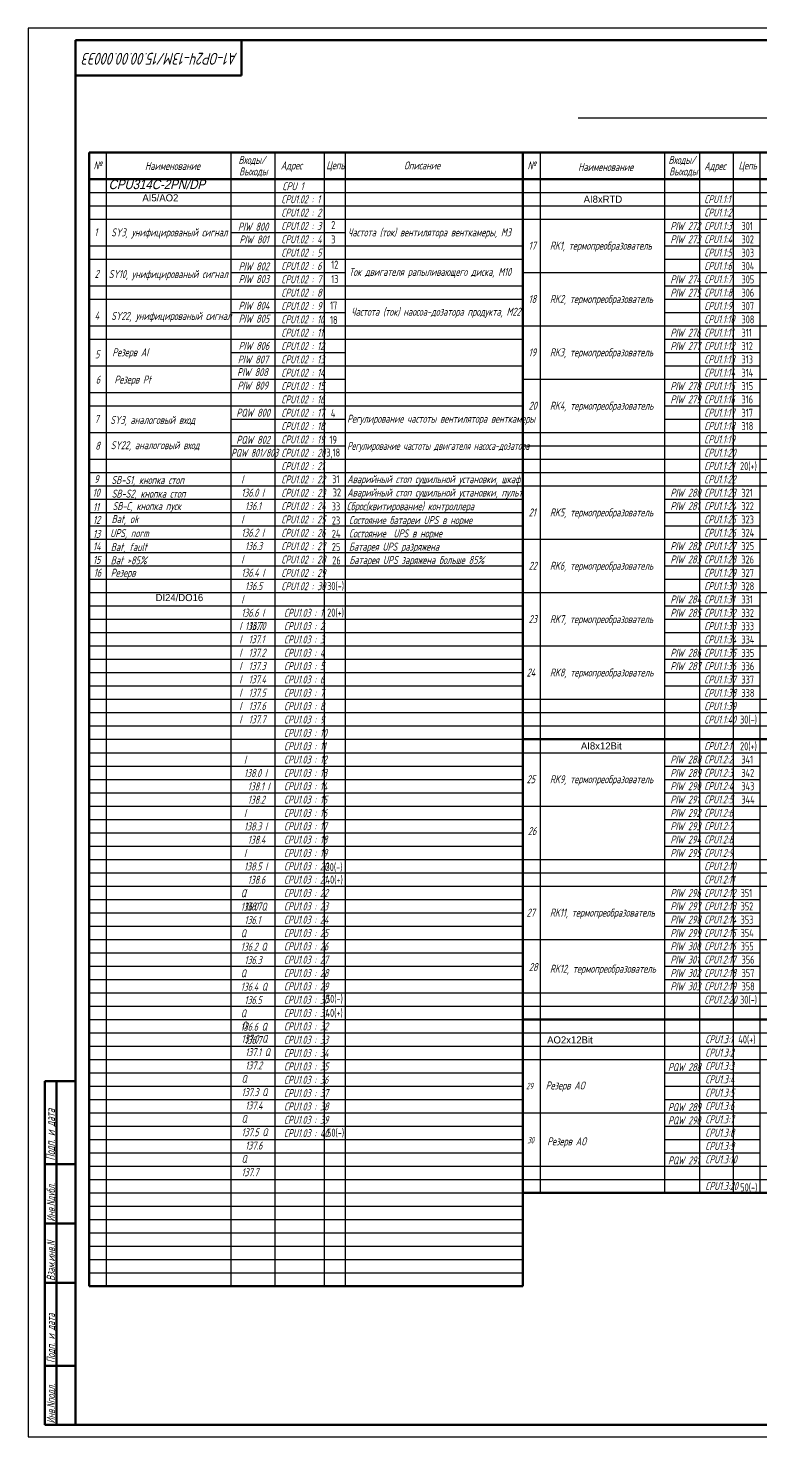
# Model space of a CAD drawing. Header units: millimetres. Extents: x 294 to 6216, y -3442 to 2720.
# Drawn here: x 2748 to 3057, y 215 to 809 of the extents above; entities that cross this region are included whole.
import ezdxf
from ezdxf.enums import TextEntityAlignment as Align

# ---------------------------------------------------------------- set-up
doc = ezdxf.new("R2010")
doc.units = ezdxf.units.MM
doc.header["$LTSCALE"] = 15
doc.linetypes.add('DOT', pattern=[0.25, 0, -0.25])
for name, color, linetype, lineweight in [('0.35 TEXT', 7, 'Continuous', 35), ('LWT 0.5', 7, 'Continuous', 50), ('LWT 0.6', 7, 'Continuous', 50)]:
    doc.layers.add(name, color=color, linetype=linetype, lineweight=lineweight)
doc.styles.add('33', font='gost.shx', dxfattribs={"width": 0.75, "oblique": 15, "height": 2.5})
doc.styles.add('34', font='gost.shx', dxfattribs={"width": 0.75, "oblique": 15, "height": 3.5})
doc.styles.add('35', font='gost.shx', dxfattribs={"width": 0.75, "oblique": 15, "height": 5})
doc.styles.add('OPSI', font='ISI-ROMANS_PL.SHX', dxfattribs={"height": 1.5})

msp = doc.modelspace()

# ---------------------------------------------------------------- linework, layer by layer
for p, q in [((3588.824, 809.294, -0.02), (2747.824, 809.294, -0.02)), ((2747.824, 809.294, -0.02), (2747.824, 215.294, -0.02)), ((2979.817, 771.487, -0.02), (3413.407, 771.487, -0.02)), ((2780.742, 756.914, -0.02), (2780.742, 278.789, -0.02)), ((2833.326, 756.914, -0.02), (2833.326, 278.789, -0.02)), ((2851.872, 756.914, -0.02), (2851.872, 278.789, -0.02)), ((2872.695, 756.914, -0.02), (2872.695, 278.789, -0.02)), ((2881.556, 756.914, -0.02), (2881.556, 278.789, -0.02)), ((2963.757, 756.914, -0.02), (2963.757, 318.164, -0.02)), ((3016.243, 756.914, -0.02), (3016.243, 318.164, -0.02)), ((3030.929, 756.914, -0.02), (3030.929, 318.164, -0.02)), ((3045.092, 756.914, -0.02), (3045.092, 318.164, -0.02)), ((3056.382, 756.914, -0.02), (3056.382, 318.164, -0.02)), ((2773.484, 740.039, -0.02), (2956.498, 740.039, -0.02)), ((2956.498, 740.039, -0.02), (3016.243, 740.039, -0.02)), ((3016.243, 740.039, -0.02), (3143.512, 740.039, -0.02)), ((2773.484, 734.414, -0.02), (2956.498, 734.414, -0.02)), ((2956.498, 734.414, -0.02), (3016.243, 734.414, -0.02)), ((3016.243, 734.414, -0.02), (3143.512, 734.414, -0.02)), ((2773.484, 728.789, -0.02), (2956.498, 728.789, -0.02)), ((2956.498, 728.789, -0.02), (3016.243, 728.789, -0.02)), ((3016.243, 728.789, -0.02), (3143.512, 728.789, -0.02)), ((2833.326, 723.164, -0.02), (2881.556, 723.164, -0.02)), ((3016.243, 723.164, -0.02), (3056.382, 723.164, -0.02)), ((2773.484, 717.539, -0.02), (2956.498, 717.539, -0.02)), ((3016.243, 717.539, -0.02), (3056.382, 717.539, -0.02)), ((2773.484, 711.914, -0.02), (2956.498, 711.914, -0.02)), ((3016.243, 711.914, -0.02), (3056.382, 711.914, -0.02)), ((2833.326, 706.289, -0.02), (2881.556, 706.289, -0.02)), ((2956.498, 706.289, -0.02), (3016.243, 706.289, -0.02)), ((3016.243, 706.289, -0.02), (3143.512, 706.289, -0.02)), ((2773.484, 700.664, -0.02), (2956.498, 700.664, -0.02)), ((2773.484, 695.039, -0.02), (2956.498, 695.039, -0.02)), ((3016.243, 700.664, -0.02), (3056.382, 700.664, -0.02)), ((3016.243, 695.039, -0.02), (3056.382, 695.039, -0.02)), ((2833.326, 689.414, -0.02), (2881.556, 689.414, -0.02)), ((3016.243, 689.414, -0.02), (3056.382, 689.414, -0.02)), ((2773.484, 683.789, -0.02), (2956.498, 683.789, -0.02)), ((2956.498, 683.789, -0.02), (3016.243, 683.789, -0.02)), ((3016.243, 683.789, -0.02), (3143.512, 683.789, -0.02)), ((2773.484, 678.164, -0.02), (2956.498, 678.164, -0.02)), ((3016.243, 678.164, -0.02), (3056.382, 678.164, -0.02)), ((2833.326, 672.539, -0.02), (2881.556, 672.539, -0.02)), ((3016.243, 672.539, -0.02), (3056.382, 672.539, -0.02)), ((2773.484, 666.914, -0.02), (2956.498, 666.914, -0.02)), ((3016.243, 666.914, -0.02), (3056.382, 666.914, -0.02)), ((2833.326, 661.289, -0.02), (2881.556, 661.289, -0.02)), ((2956.498, 661.289, -0.02), (3016.243, 661.289, -0.02)), ((3016.243, 661.289, -0.02), (3143.512, 661.289, -0.02)), ((2773.484, 655.664, -0.02), (2956.498, 655.664, -0.02)), ((3016.243, 655.664, -0.02), (3056.382, 655.664, -0.02)), ((2773.484, 650.039, -0.02), (2956.498, 650.039, -0.02)), ((3016.243, 650.039, -0.02), (3056.382, 650.039, -0.02)), ((2833.326, 644.414, -0.02), (2881.556, 644.414, -0.02)), ((3016.243, 644.414, -0.02), (3056.382, 644.414, -0.02)), ((2773.484, 638.789, -0.02), (2956.498, 638.789, -0.02)), ((2956.498, 638.789, -0.02), (3016.243, 638.789, -0.02)), ((3016.243, 638.789, -0.02), (3143.512, 638.789, -0.02)), ((2833.326, 633.164, -0.02), (2881.556, 633.164, -0.02)), ((2956.498, 633.164, -0.02), (3016.243, 633.164, -0.02)), ((3016.243, 633.164, -0.02), (3143.512, 633.164, -0.02)), ((2773.484, 627.539, -0.02), (2956.498, 627.539, -0.02)), ((2956.498, 627.539, -0.02), (3016.243, 627.539, -0.02)), ((3016.243, 627.539, -0.02), (3143.512, 627.539, -0.02)), ((2773.484, 621.914, -0.02), (2956.498, 621.914, -0.02)), ((2956.498, 621.914, -0.02), (3016.243, 621.914, -0.02)), ((3016.243, 621.914, -0.02), (3143.512, 621.914, -0.02)), ((2773.484, 616.289, -0.02), (2956.498, 616.289, -0.02)), ((2956.498, 616.289, -0.02), (3016.243, 616.289, -0.02)), ((3016.243, 616.289, -0.02), (3143.512, 616.289, -0.02)), ((2773.484, 610.664, -0.02), (2956.498, 610.664, -0.02)), ((3016.243, 610.664, -0.02), (3056.382, 610.664, -0.02)), ((2773.484, 605.039, -0.02), (2956.498, 605.039, -0.02)), ((3016.243, 605.039, -0.02), (3056.382, 605.039, -0.02)), ((2773.484, 599.414, -0.02), (2956.498, 599.414, -0.02)), ((3016.243, 599.414, -0.02), (3056.382, 599.414, -0.02)), ((2773.484, 593.789, -0.02), (2956.498, 593.789, -0.02)), ((2773.484, 588.164, -0.02), (2956.498, 588.164, -0.02)), ((2956.498, 593.789, -0.02), (3016.243, 593.789, -0.02)), ((3016.243, 593.789, -0.02), (3143.512, 593.789, -0.02)), ((3016.243, 588.164, -0.02), (3056.382, 588.164, -0.02)), ((2773.484, 582.539, -0.02), (2956.498, 582.539, -0.02)), ((3016.243, 582.539, -0.02), (3056.382, 582.539, -0.02)), ((2773.484, 576.914, -0.02), (2956.498, 576.914, -0.02)), ((3016.243, 576.914, -0.02), (3056.382, 576.914, -0.02)), ((3016.243, 576.914, -0.02), (3056.382, 576.914, -0.02)), ((2773.484, 571.289, -0.02), (2956.498, 571.289, -0.02)), ((2956.498, 571.289, -0.02), (3016.243, 571.289, -0.02)), ((3016.243, 571.289, -0.02), (3143.512, 571.289, -0.02)), ((2773.484, 565.664, -0.02), (2956.498, 565.664, -0.02)), ((3016.243, 565.664, -0.02), (3056.382, 565.664, -0.02)), ((2773.484, 560.039, -0.02), (2956.498, 560.039, -0.02)), ((3016.243, 560.039, -0.02), (3056.382, 560.039, -0.02)), ((2773.484, 554.414, -0.02), (2956.498, 554.414, -0.02)), ((3016.243, 554.414, -0.02), (3056.382, 554.414, -0.02)), ((2773.484, 548.789, -0.02), (2956.498, 548.789, -0.02)), ((2956.498, 548.789, -0.02), (3016.243, 548.789, -0.02)), ((3016.243, 548.789, -0.02), (3143.512, 548.789, -0.02)), ((2773.484, 543.164, -0.02), (2956.498, 543.164, -0.02)), ((3016.243, 543.164, -0.02), (3056.382, 543.164, -0.02)), ((2773.484, 537.539, -0.02), (2956.498, 537.539, -0.02)), ((3016.243, 537.539, -0.02), (3056.382, 537.539, -0.02)), ((2773.484, 531.914, -0.02), (2956.498, 531.914, -0.02)), ((3016.243, 531.914, -0.02), (3056.382, 531.914, -0.02)), ((2773.484, 526.289, -0.02), (2956.498, 526.289, -0.02)), ((2956.498, 526.289, -0.02), (3016.243, 526.289, -0.02)), ((3016.243, 526.289, -0.02), (3143.512, 526.289, -0.02)), ((2773.484, 520.664, -0.02), (2956.498, 520.664, -0.02)), ((2956.498, 520.664, -0.02), (3016.243, 520.664, -0.02)), ((3016.243, 520.664, -0.02), (3143.512, 520.664, -0.02)), ((2773.484, 515.039, -0.02), (2956.498, 515.039, -0.02)), ((2956.498, 515.039, -0.02), (3016.243, 515.039, -0.02)), ((2956.498, 515.039, -0.02), (3016.243, 515.039, -0.02)), ((3016.243, 515.039, -0.02), (3143.512, 515.039, -0.02)), ((3016.243, 515.039, -0.02), (3143.512, 515.039, -0.02)), ((2773.484, 509.414, -0.02), (2956.498, 509.414, -0.02)), ((2773.484, 503.789, -0.02), (2956.498, 503.789, -0.02)), ((2956.498, 503.789, -0.02), (3016.243, 503.789, -0.02)), ((2956.498, 503.789, -0.02), (3016.243, 503.789, -0.02)), ((3016.243, 503.789, -0.02), (3143.512, 503.789, -0.02)), ((3016.243, 503.789, -0.02), (3143.512, 503.789, -0.02)), ((2773.484, 498.164, -0.02), (2956.498, 498.164, -0.02)), ((3016.243, 498.164, -0.02), (3056.382, 498.164, -0.02)), ((3016.243, 498.164, -0.02), (3056.382, 498.164, -0.02)), ((2773.484, 492.539, -0.02), (2956.498, 492.539, -0.02)), ((3016.243, 492.539, -0.02), (3056.382, 492.539, -0.02)), ((2773.484, 486.914, -0.02), (2956.498, 486.914, -0.02)), ((2773.484, 481.289, -0.02), (2956.498, 481.289, -0.02)), ((2956.498, 481.289, -0.02), (3016.243, 481.289, -0.02)), ((2956.498, 481.289, -0.02), (3016.243, 481.289, -0.02)), ((3016.243, 486.914, -0.02), (3056.382, 486.914, -0.02)), ((3016.243, 481.289, -0.02), (3143.512, 481.289, -0.02)), ((3016.243, 481.289, -0.02), (3143.512, 481.289, -0.02)), ((2773.484, 475.664, -0.02), (2956.498, 475.664, -0.02)), ((3016.243, 475.664, -0.02), (3056.382, 475.664, -0.02)), ((2773.484, 470.039, -0.02), (2956.498, 470.039, -0.02)), ((3016.243, 470.039, -0.02), (3056.382, 470.039, -0.02)), ((2773.484, 464.414, -0.02), (2956.498, 464.414, -0.02)), ((3016.243, 464.414, -0.02), (3056.382, 464.414, -0.02)), ((2773.484, 458.789, -0.02), (2956.498, 458.789, -0.02)), ((2956.498, 458.789, -0.02), (3016.243, 458.789, -0.02)), ((3016.243, 458.789, -0.02), (3143.512, 458.789, -0.02)), ((2773.484, 453.164, -0.02), (2956.498, 453.164, -0.02)), ((2956.498, 453.164, -0.02), (3016.243, 453.164, -0.02)), ((3016.243, 453.164, -0.02), (3143.512, 453.164, -0.02)), ((2773.484, 447.539, -0.02), (2956.498, 447.539, -0.02)), ((2956.498, 447.539, -0.02), (3016.243, 447.539, -0.02)), ((3016.243, 447.539, -0.02), (3143.512, 447.539, -0.02)), ((2773.484, 441.914, -0.02), (2956.498, 441.914, -0.02)), ((3016.243, 441.914, -0.02), (3056.382, 441.914, -0.02)), ((2773.484, 436.289, -0.02), (2956.498, 436.289, -0.02)), ((3016.243, 436.289, -0.02), (3056.382, 436.289, -0.02)), ((2773.484, 430.664, -0.02), (2956.498, 430.664, -0.02)), ((3016.243, 430.664, -0.02), (3056.382, 430.664, -0.02)), ((2773.484, 425.039, -0.02), (2956.498, 425.039, -0.02)), ((2956.498, 425.039, -0.02), (3016.243, 425.039, -0.02)), ((3016.243, 425.039, -0.02), (3143.512, 425.039, -0.02)), ((2773.484, 419.414, -0.02), (2956.498, 419.414, -0.02)), ((3016.243, 419.414, -0.02), (3056.382, 419.414, -0.02)), ((2773.484, 413.789, -0.02), (2956.498, 413.789, -0.02)), ((3016.243, 413.789, -0.02), (3056.382, 413.789, -0.02)), ((2773.484, 408.164, -0.02), (2956.498, 408.164, -0.02)), ((3016.243, 408.164, -0.02), (3056.382, 408.164, -0.02)), ((2773.484, 402.539, -0.02), (2956.498, 402.539, -0.02)), ((2956.498, 402.539, -0.02), (3016.243, 402.539, -0.02)), ((3016.243, 402.539, -0.02), (3143.512, 402.539, -0.02)), ((2773.484, 396.914, -0.02), (2956.498, 396.914, -0.02)), ((2956.498, 396.914, -0.02), (3016.243, 396.914, -0.02)), ((3016.243, 396.914, -0.02), (3143.512, 396.914, -0.02)), ((2773.484, 391.289, -0.02), (2956.498, 391.289, -0.02)), ((2773.484, 385.664, -0.02), (2956.498, 385.664, -0.02)), ((2956.498, 385.664, -0.02), (3016.243, 385.664, -0.02)), ((3016.243, 385.664, -0.02), (3143.512, 385.664, -0.02)), ((2773.484, 380.039, -0.02), (2956.498, 380.039, -0.02)), ((2773.484, 374.414, -0.02), (2956.498, 374.414, -0.02)), ((2956.498, 380.039, -0.02), (3016.243, 380.039, -0.02)), ((2956.498, 374.414, -0.02), (3143.512, 374.414, -0.02)), ((3016.243, 380.039, -0.02), (3143.512, 380.039, -0.02)), ((2773.484, 368.789, -0.02), (2956.498, 368.789, -0.02)), ((3016.243, 368.789, -0.02), (3056.382, 368.789, -0.02)), ((2773.484, 363.164, -0.02), (2956.498, 363.164, -0.02)), ((3016.243, 363.164, -0.02), (3056.382, 363.164, -0.02)), ((2773.484, 357.539, -0.02), (2956.498, 357.539, -0.02)), ((3016.243, 357.539, -0.02), (3056.382, 357.539, -0.02)), ((2773.484, 351.914, -0.02), (2956.498, 351.914, -0.02)), ((2956.498, 351.914, -0.02), (3016.243, 351.914, -0.02)), ((3016.243, 351.914, -0.02), (3143.512, 351.914, -0.02)), ((2773.484, 346.289, -0.02), (2956.498, 346.289, -0.02)), ((3016.243, 346.289, -0.02), (3056.382, 346.289, -0.02)), ((2773.484, 340.664, -0.02), (2956.498, 340.664, -0.02)), ((3016.243, 340.664, -0.02), (3056.382, 340.664, -0.02)), ((2773.484, 335.039, -0.02), (2956.498, 335.039, -0.02)), ((3016.243, 335.039, -0.02), (3056.382, 335.039, -0.02)), ((2773.484, 329.414, -0.02), (2956.498, 329.414, -0.02)), ((2956.498, 329.414, -0.02), (3016.243, 329.414, -0.02)), ((3016.243, 329.414, -0.02), (3143.512, 329.414, -0.02)), ((2773.484, 323.789, -0.02), (2956.498, 323.789, -0.02)), ((2956.498, 323.789, -0.02), (3016.243, 323.789, -0.02)), ((3016.243, 323.789, -0.02), (3143.512, 323.789, -0.02)), ((2773.484, 318.164, -0.02), (2956.498, 318.164, -0.02)), ((2773.484, 312.539, -0.02), (2956.498, 312.539, -0.02)), ((2773.484, 306.914, -0.02), (2956.498, 306.914, -0.02)), ((2773.484, 301.289, -0.02), (2956.498, 301.289, -0.02)), ((2773.484, 295.664, -0.02), (2956.498, 295.664, -0.02)), ((2773.484, 290.039, -0.02), (2956.498, 290.039, -0.02)), ((2773.484, 284.414, -0.02), (2956.498, 284.414, -0.02)), ((2747.824, 215.294, -0.02), (3588.824, 215.294, -0.02))]:
    msp.add_line(p, q)
at = {"layer": '0.35 TEXT'}
for p, q in [((2773.484, 756.914, -0.02), (2773.484, 387.914, -0.02)), ((2956.498, 756.914, -0.02), (2956.498, 387.914, -0.02))]:
    msp.add_line(p, q, dxfattribs=at)
at = {"layer": 'LWT 0.5'}
for p, q in [((2773.484, 756.914, -0.02), (2773.484, 278.789, -0.02)), ((2773.484, 756.914, -0.02), (2833.326, 756.914, -0.02)), ((2833.326, 756.914, -0.02), (2956.498, 756.914, -0.02)), ((2956.498, 756.914, -0.02), (2956.498, 278.789, -0.02)), ((2956.498, 756.914, -0.02), (3016.243, 756.914, -0.02)), ((2956.498, 756.914, -0.02), (2956.498, 278.789, -0.02)), ((2956.498, 756.914, -0.02), (2956.498, 278.789, -0.02)), ((2956.498, 756.914, -0.02), (2956.498, 278.789, -0.02)), ((3016.243, 756.914, -0.02), (3143.512, 756.914, -0.02)), ((2773.484, 745.664, -0.02), (2956.498, 745.664, -0.02)), ((2956.498, 745.664, -0.02), (3143.512, 745.664, -0.02)), ((2956.498, 509.414, -0.02), (3016.243, 509.414, -0.02)), ((3016.243, 509.414, -0.02), (3143.512, 509.414, -0.02)), ((2956.498, 391.289, -0.02), (3016.243, 391.289, -0.02)), ((3016.243, 391.289, -0.02), (3143.512, 391.289, -0.02)), ((2956.498, 318.164, -0.02), (3016.243, 318.164, -0.02)), ((3016.243, 318.164, -0.02), (3143.512, 318.164, -0.02)), ((2773.484, 278.789, -0.02), (2956.498, 278.789, -0.02))]:
    msp.add_line(p, q, dxfattribs=at)
at = {"layer": 'LWT 0.6'}
for p, q in [((2767.824, 220.294, -0.02), (2767.824, 804.294, -0.02)), ((2767.824, 804.294, -0.02), (3583.824, 804.294, -0.02)), ((2837.824, 789.294, -0.02), (2837.824, 804.294, -0.02)), ((2767.824, 789.294, -0.02), (2837.824, 789.294, -0.02)), ((2754.824, 220.294, -0.02), (2754.824, 365.294, -0.02)), ((2754.824, 365.294, -0.02), (2767.824, 365.294, -0.02)), ((2759.824, 220.294, -0.02), (2759.824, 365.294, -0.02)), ((2754.824, 330.294, -0.02), (2767.824, 330.294, -0.02)), ((2754.824, 305.294, -0.02), (2767.824, 305.294, -0.02)), ((2754.824, 280.294, -0.02), (2767.824, 280.294, -0.02)), ((2754.824, 245.294, -0.02), (2767.824, 245.294, -0.02)), ((2767.824, 220.294, -0.02), (2754.824, 220.294, -0.02)), ((3583.824, 220.294, -0.02), (2767.824, 220.294, -0.02))]:
    msp.add_line(p, q, dxfattribs=at)

# ---------------------------------------------------------------- texts
at = {"style": '33', "width": 0.774574}
for s, p in [('31', (2876.038, 617.403, -0.02)), ('32', (2876.243, 611.829, -0.02)), ('33', (2875.841, 605.953, -0.02)), ('23', (2875.881, 599.999, -0.02)), ('24', (2875.881, 594.407, -0.02)), ('25', (2875.881, 588.799, -0.02)), ('26', (2876.051, 583.172, -0.02))]:
    msp.add_text(s, height=3.375, dxfattribs=at).set_placement(p)
at = {"linetype": 'DOT', "width": 43.93467, "attachment_point": 1, "style": 'OPSI'}
for s, insert, char_height in [('{\\Q15;\\W0.9;CPU314C-2PN/DP}', (2781.72, 745.424, -0.02), 4), ('AI5/AO2', (2795.992, 739.257, -0.02), 3), ('AI8xRTD', (2982.079, 738.665, -0.02), 3), ('DI24/DO16', (2801.563, 570.699, -0.02), 3), ('AI8x12Bit', (2980.926, 508.138, -0.02), 3), ('AO2x12Bit', (2966.704, 384.165, -0.02), 3)]:
    msp.add_mtext(s, dxfattribs=dict(at, insert=insert, char_height=char_height))
at = {"layer": '0.35 TEXT', "style": '35', "oblique": 15, "width": 0.885568}
msp.add_text('A1-ОР2Ч-13М/15.00.00.000Э3', height=5, rotation=180, dxfattribs=at).set_placement((2836.14, 798.904, -0.02), (2771.14, 798.904, -0.02), align=Align.FIT)
at = {"layer": '0.35 TEXT', "style": '33', "oblique": 15}
for s, height, width, p in [('Входы/', 3.375, 0.9, (2836.483, 752.048, -0.02)), ('Входы/', 3.375, 0.9, (3017.832, 752.048, -0.02)), ('№', 3.375, 0.9, (2775.379, 749.717, -0.02)), ('Наименование', 3.375, 0.9, (2797.084, 749.514, -0.02)), ('Выходы', 3.375, 0.9, (2836.801, 747.214, -0.02)), ('Адрес', 3.375, 0.9, (2854.346, 749.717, -0.02)), ('Цепь', 3.375, 0.9, (2873.55, 749.797, -0.02)), ('Описание', 3.375, 0.9, (2906.382, 749.717, -0.02)), ('№', 3.375, 0.9, (2958.394, 749.717, -0.02)), ('Наименование', 3.375, 0.9, (2979.744, 749.063, -0.02)), ('Выходы', 3.375, 0.9, (3018.15, 747.214, -0.02)), ('Адрес', 3.375, 0.9, (3032.971, 749.476, -0.02)), ('Цепь', 3.375, 0.9, (3047.384, 749.717, -0.02)), ('CPU 1', 3.375, 0.774574, (2854.96, 740.964, -0.02)), ('1', 3.375, 0.774574, (2775.707, 721.594, -0.02)), ('SY3, унифицированый сигнал', 3.375, 0.9, (2782.836, 721.5, -0.02)), ('PIW 800', 3.375, 0.774574, (2836.31, 723.911, 0.02)), ('Частота (ток) вентилятора венткамеры, М3', 3.375, 0.766897, (2882.68, 721.514, -0.02)), ('PIW 272', 3.375, 0.774574, (3018.652, 724.216, -0.02)), ('PIW 801', 3.375, 0.774574, (2836.923, 718.502, 0.02)), ('17', 3.375, 0.774574, (2958.864, 715.902, -0.02)), ('RK1, термопреобразователь', 3.375, 0.9, (2967.854, 715.902, -0.02)), ('PIW 273', 3.375, 0.774574, (3018.652, 718.591, -0.02)), ('2', 3.375, 0.774574, (2775.85, 704.002, -0.02)), ('SY10, унифицированый сигнал', 3.375, 0.9, (2781.778, 703.908, -0.02)), ('PIW 802', 3.375, 0.774574, (2836.604, 707.162, 0.02)), ('Ток двигателя рапыливающего диска, М10', 3.375, 0.766897, (2883.125, 704.834, -0.02)), ('PIW 803', 3.375, 0.774574, (2836.592, 701.794, 0.02)), ('PIW 274', 3.375, 0.774574, (3018.652, 701.716, -0.02)), ('18', 3.375, 0.774574, (2958.864, 693.402, -0.02)), ('RK2, термопреобразователь', 3.375, 0.9, (2967.854, 693.402, -0.02)), ('PIW 275', 3.375, 0.774574, (3018.652, 696.091, -0.02)), ('4', 3.375, 0.774574, (2775.85, 686.409, -0.02)), ('SY22, унифицированый сигнал', 3.375, 0.9, (2782.834, 686.262, -0.02)), ('PIW 804', 3.375, 0.774574, (2836.559, 690.544, 0.02)), ('Частота (ток) наосоа-дозатора продукта, M22', 3.375, 0.766897, (2884.076, 688.026, -0.02)), ('PIW 805', 3.375, 0.774574, (2836.586, 685.092, 0.02)), ('PIW 276', 3.375, 0.774574, (3018.652, 679.216, -0.02)), ('5', 3.375, 0.774574, (2776.011, 670.077, -0.02)), ('Резерв AI', 3.375, 0.9, (2783.285, 670.934, -0.02)), ('PIW 807', 3.375, 0.774574, (2836.214, 667.89, 0.02)), ('PIW 806', 3.375, 0.774574, (2836.594, 673.633, 0.02)), ('19', 3.375, 0.774574, (2958.864, 670.902, -0.02)), ('RK3, термопреобразователь', 3.375, 0.9, (2967.854, 670.902, -0.02)), ('PIW 277', 3.375, 0.774574, (3018.652, 673.591, -0.02)), ('PIW 808', 3.375, 0.774574, (2835.941, 662.572, 0.02)), ('6', 3.375, 0.774574, (2776.335, 659.404, -0.02)), ('Резерв Pt', 3.375, 0.9, (2784.188, 659.437, -0.02)), ('PIW 809', 3.375, 0.774574, (2836.055, 656.888, 0.02)), ('PIW 278', 3.375, 0.774574, (3018.652, 656.716, -0.02)), ('PIW 279', 3.375, 0.774574, (3018.652, 651.091, -0.02)), ('PQW 800', 3.375, 0.774574, (2835.592, 645.452, 0.02)), ('20', 3.375, 0.774574, (2958.864, 648.402, -0.02)), ('RK4, термопреобразователь', 3.375, 0.9, (2967.854, 648.402, -0.02)), ('7', 3.375, 0.774574, (2775.817, 642.845, -0.02)), ('SY3, аналоговый вход', 3.375, 0.9, (2782.451, 642.392, -0.02)), ('Регулирование частоты вентилятора венткамеры', 3.375, 0.766897, (2882.326, 642.912, -0.02)), ('PQW 802', 3.375, 0.774574, (2835.599, 634.028, 0.02)), ('8', 3.375, 0.774574, (2776.141, 631.504, -0.02)), ('SY22, аналоговый вход', 3.375, 0.9, (2782.614, 631.752, -0.02)), ('PQW 801/803', 3.375, 0.73219, (2833.406, 628.541, 0.02)), ('Регулирование частоты двигателя насоса-дозатора', 3.375, 0.715361, (2882.326, 631.462, -0.02)), ('9', 3.375, 0.774574, (2775.65, 617.434, -0.02)), ('SB-S1, кнопка стоп', 3.375, 0.9, (2782.916, 617.069, -0.02)), ('Аварийный стоп сушильной установки, шкаф ', 3.375, 0.9, (2882.38, 617.431, -0.02)), ('10', 3.375, 0.774574, (2774.995, 611.709, -0.02)), ('SB-S2, кнопка стоп', 3.375, 0.9, (2783.053, 611.319, -0.02)), ('Аварийный стоп сушильной установки, пульт ', 3.375, 0.9, (2882.38, 611.796, -0.02)), ('PIW 280', 3.375, 0.774574, (3018.652, 611.716, -0.02)), ('11', 3.375, 0.774574, (2775.159, 605.656, -0.02)), ('SB-С, кнопка пуск', 3.375, 0.9, (2783.404, 606.083, -0.02)), ('Сброс(квитирование) контроллера', 3.375, 0.9, (2882.149, 606.017, -0.02)), ('21', 3.375, 0.774574, (2958.864, 603.402, -0.02)), ('RK5, термопреобразователь', 3.375, 0.9, (2967.854, 603.402, -0.02)), ('PIW 281', 3.375, 0.774574, (3018.652, 606.091, -0.02)), ('12', 3.375, 0.774574, (2775.159, 600.257, -0.02)), ('Bat, ok', 3.375, 0.9, (2782.994, 600.605, -0.02)), ('Состояние батареи UPS в норме', 3.375, 0.9, (2883.11, 600.172, -0.02)), ('13', 3.375, 0.774574, (2775.159, 594.368, -0.02)), ('UPS, norm', 3.375, 0.9, (2782.399, 594.667, -0.02)), ('Состояние  UPS в норме', 3.375, 0.9, (2883.11, 594.58, -0.02)), ('14', 3.375, 0.774574, (2775.159, 589.133, -0.02)), ('Bat, fault', 3.375, 0.9, (2782.693, 588.819, -0.02)), ('Батарея UPS разряжена', 3.375, 0.9, (2883.11, 588.972, -0.02)), ('PIW 282', 3.375, 0.774574, (3018.652, 589.216, -0.02)), ('15', 3.375, 0.774574, (2775.159, 583.407, -0.02)), ('Bat >85%%%', 3.375, 0.9, (2782.625, 583.216, -0.02)), ('Батарея UPS заряжена больше 85%%%', 3.375, 0.9, (2883.281, 583.345, -0.02)), ('22', 3.375, 0.774574, (2958.864, 580.902, -0.02)), ('RK6, термопреобразователь', 3.375, 0.9, (2967.854, 580.902, -0.02)), ('PIW 283', 3.375, 0.774574, (3018.652, 583.591, -0.02)), ('16', 3.375, 0.774574, (2775.486, 578.009, -0.02)), ('Резерв', 3.375, 0.9, (2782.645, 577.966, -0.02)), ('PIW 284', 3.375, 0.774574, (3018.652, 566.716, -0.02)), ('PIW 285', 3.375, 0.774574, (3018.652, 561.091, -0.02)), ('23', 3.375, 0.774574, (2958.864, 558.402, -0.02)), ('RK7, термопреобразователь', 3.375, 0.9, (2967.854, 558.402, -0.02)), ('PIW 286', 3.375, 0.774574, (3018.652, 544.216, -0.02)), ('PIW 287', 3.375, 0.774574, (3018.652, 538.591, -0.02)), ('24', 3.375, 0.774574, (2958.007, 535.902, -0.02)), ('RK8, термопреобразователь', 3.375, 0.9, (2967.854, 535.902, -0.02)), ('PIW 288', 3.375, 0.774574, (3018.652, 499.216, -0.02)), ('25', 3.375, 0.774574, (2958.007, 490.902, -0.02)), ('RK9, термопреобразователь', 3.375, 0.9, (2967.854, 490.902, -0.02)), ('PIW 289', 3.375, 0.774574, (3018.652, 493.591, -0.02)), ('PIW 290', 3.375, 0.774574, (3018.652, 487.966, -0.02)), ('PIW 291', 3.375, 0.774574, (3018.652, 482.341, -0.02)), ('PIW 292', 3.375, 0.774574, (3018.652, 476.716, -0.02)), ('26', 3.375, 0.774574, (2958.546, 469.041, -0.02)), ('PIW 293', 3.375, 0.774574, (3018.652, 471.091, -0.02)), ('PIW 294', 3.375, 0.774574, (3018.652, 465.466, -0.02)), ('PIW 295', 3.375, 0.774574, (3018.652, 459.841, -0.02)), ('PIW 296', 3.375, 0.774574, (3018.652, 442.966, -0.02)), ('PIW 297', 3.375, 0.774574, (3018.652, 437.341, -0.02)), ('27', 3.375, 0.774574, (2958.007, 434.652, -0.02)), ('RK11, термопреобразователь', 3.375, 0.9, (2967.854, 434.652, -0.02)), ('PIW 298', 3.375, 0.774574, (3018.652, 431.716, -0.02)), ('PIW 299', 3.375, 0.774574, (3018.652, 426.091, -0.02)), ('PIW 300', 3.375, 0.774574, (3018.652, 420.466, -0.02)), ('PIW 301', 3.375, 0.774574, (3018.652, 414.841, -0.02)), ('28', 3.375, 0.774574, (2958.972, 411.691, -0.02)), ('RK12, термопреобразователь', 3.375, 0.9, (2967.854, 410.99, -0.02)), ('PIW 302', 3.375, 0.774574, (3018.652, 409.216, -0.02)), ('PIW 303', 3.375, 0.774574, (3018.652, 403.591, -0.02)), ('29', 2.7, 0.774574, (2957.833, 361.891, -0.02)), ('Резерв AO', 3.375, 0.9, (2966.06, 361.754, -0.02)), ('30', 2.7, 0.774574, (2958.341, 339.057, -0.02)), ('Резерв AO', 3.375, 0.9, (2966.684, 338.199, -0.02))]:
    msp.add_text(s, height=height, dxfattribs=dict(at, width=width)).set_placement(p)
at = {"layer": '0.35 TEXT', "style": '33', "width": 0.9}
for s, p in [('2', (2875.64, 724.588, -0.02)), ('301', (3048.641, 724.181, -0.02)), ('3', (2875.64, 718.522, -0.02)), ('302', (3048.641, 718.556, -0.02)), ('303', (3048.641, 712.931, -0.02)), ('12', (2875.64, 707.874, -0.02)), ('304', (3048.641, 707.306, -0.02)), ('13', (2875.64, 701.809, -0.02)), ('305', (3048.641, 701.681, -0.02)), ('306', (3048.641, 696.056, -0.02)), ('17', (2875.133, 690.655, -0.02)), ('307', (3048.641, 690.431, -0.02)), ('18', (2875.133, 684.589, -0.02)), ('308', (3048.641, 684.806, -0.02)), ('311', (3048.641, 679.181, -0.02)), ('312', (3048.641, 673.556, -0.02)), ('313', (3048.641, 667.931, -0.02)), ('314', (3048.641, 662.306, -0.02)), ('315', (3048.641, 656.681, -0.02)), ('316', (3048.641, 651.056, -0.02)), ('4', (2875.485, 645.208, -0.02)), ('317', (3048.641, 645.431, -0.02)), ('318', (3048.641, 639.806, -0.02)), ('19', (2874.901, 634.057, -0.02)), ('3,18', (2873.568, 628.645, -0.02)), ('20(+)', (3048.049, 622.931, -0.02)), ('321', (3048.596, 611.681, -0.02)), ('322', (3048.596, 606.056, -0.02)), ('323', (3048.596, 600.431, -0.02)), ('324', (3048.596, 594.806, -0.02)), ('325', (3048.596, 589.181, -0.02)), ('326', (3048.596, 583.556, -0.02)), ('327', (3048.596, 577.931, -0.02)), ('30(-)', (2873.899, 572.396, -0.02)), ('328', (3048.596, 572.306, -0.02)), ('20(+)', (2873.93, 561.143, -0.02)), ('331', (3048.596, 566.681, -0.02)), ('332', (3048.596, 561.056, -0.02)), ('333', (3048.596, 555.431, -0.02)), ('334', (3048.596, 549.806, -0.02)), ('335', (3048.596, 544.181, -0.02)), ('336', (3048.596, 538.556, -0.02)), ('337', (3048.596, 532.931, -0.02)), ('338', (3048.596, 527.306, -0.02)), ('30(-)', (3048.049, 516.056, -0.02)), ('20(+)', (3048.049, 504.806, -0.02)), ('341', (3048.596, 499.181, -0.02)), ('342', (3048.596, 493.556, -0.02)), ('343', (3048.596, 487.931, -0.02)), ('344', (3048.596, 482.306, -0.02)), ('30(-)', (2873.232, 453.826, -0.02)), ('40(+)', (2873.248, 448.532, -0.02)), ('351', (3048.26, 442.931, -0.02)), ('352', (3048.26, 437.306, -0.02)), ('353', (3048.26, 431.681, -0.02)), ('354', (3048.26, 426.056, -0.02)), ('355', (3048.328, 420.431, -0.02)), ('356', (3048.664, 414.806, -0.02)), ('357', (3048.664, 409.181, -0.02)), ('358', (3048.664, 403.556, -0.02)), ('50(-)', (2873.334, 398.3, -0.02)), ('30(-)', (3048.049, 397.931, -0.02)), ('40(+)', (2873.231, 392.378, -0.02)), ('40(+)', (3047.31, 381.184, -0.02)), ('50(-)', (2873.871, 341.872, -0.02)), ('50(-)', (3048.131, 318.793, -0.02))]:
    msp.add_text(s, height=3.375, dxfattribs=at).set_placement(p)
at = {"layer": '0.35 TEXT', "style": '34', "oblique": 15, "width": 0.8}
for s, height, p in [('Подп. и дата', 4, (2759.167, 331.767, -0.02)), ('Инв.Nдубл.', 3.5, (2759.167, 306.006, -0.02)), ('Взам.инв.N', 3.5, (2759.167, 281.026, -0.02)), ('Подп. и дата', 3.5, (2759.113, 246.449, -0.02)), ('Инв.Nподл.', 3.5, (2759.167, 220.918, -0.02))]:
    msp.add_text(s, height=height, rotation=90, dxfattribs=at).set_placement(p)
at = {"layer": '0.35 TEXT', "char_height": 3.375, "attachment_point": 1, "style": '33'}
for s, insert, width in [('CPU1.02 : 1 CPU1.02 : 2 CPU1.02 : 3 CPU1.02 : 4 CPU1.02 : 5 CPU1.02 : 6 CPU1.02 : 7 CPU1.02 : 8 CPU1.02 : 9 CPU1.02 : 10 CPU1.02 : 11 CPU1.02 : 12 CPU1.02 : 13 CPU1.02 : 14 CPU1.02 : 15 CPU1.02 : 16 CPU1.02 : 17 CPU1.02 : 18 CPU1.02 : 19 CPU1.02 : 20 CPU1.02 : 21 CPU1.02 : 22 CPU1.02 : 23 CPU1.02 : 24 CPU1.02 : 25 CPU1.02 : 26 CPU1.02 : 27 CPU1.02 : 28 CPU1.02 : 29 CPU1.02 : 30', (2854.535, 738.831, 0.02), 16.76608), ('CPU1.1:1 CPU1.1:2 CPU1.1:3\\PCPU1.1:4\\PCPU1.1:5\\PCPU1.1:6\\PCPU1.1:7 CPU1.1:8 \\PCPU1.1:9\\PCPU1.1:10\\PCPU1.1:11 CPU1.1:12\\PCPU1.1:13\\PCPU1.1:14\\PCPU1.1:15 CPU1.1:16\\PCPU1.1:17\\PCPU1.1:18\\PCPU1.1:19\\PCPU1.1:20\\PCPU1.1:21\\PCPU1.1:22\\PCPU1.1:23 CPU1.1:24\\PCPU1.1:25\\PCPU1.1:26\\PCPU1.1:27 CPU1.1:28\\PCPU1.1:29\\PCPU1.1:30\\PCPU1.1:31 CPU1.1:32\\PCPU1.1:33\\PCPU1.1:34\\PCPU1.1:35 CPU1.1:36\\PCPU1.1:37\\PCPU1.1:38\\PCPU1.1:39\\PCPU1.1:40', (3032.894, 738.869, -0.02), 16.76608), ('I  136.0 I  136.1 I  136.2 I  136.3 I  136.4 I  136.5 I  136.6 I  136.7', (2837.696, 620.743, 0.02), 8.21887), ('CPU1.03 : 1 CPU1.03 : 2 CPU1.03 : 3 CPU1.03 : 4 CPU1.03 : 5 CPU1.03 : 6 CPU1.03 : 7 CPU1.03 : 8 CPU1.03 : 9 CPU1.03 : 10 CPU1.03 : 11 CPU1.03 : 12 CPU1.03 : 13 CPU1.03 : 14 CPU1.03 : 15 CPU1.03 : 16 CPU1.03 : 17 CPU1.03 : 18 CPU1.03 : 19 CPU1.03 : 20 CPU1.03 : 21 CPU1.03 : 22 CPU1.03 : 23 CPU1.03 : 24 CPU1.03 : 25 CPU1.03 : 26 CPU1.03 : 27 CPU1.03 : 28 CPU1.03 : 29 CPU1.03 : 30 CPU1.03 : 31 CPU1.03 : 32 CPU1.03 : 33 CPU1.03 : 34 CPU1.03 : 35 CPU1.03 : 36 CPU1.03 : 37 CPU1.03 : 38 CPU1.03 : 39 CPU1.03 : 40', (2855.647, 564.459, 0.02), 16.76608), ('I  137.0 I  137.1 I  137.2 I  137.3 I  137.4 I  137.5 I  137.6 I  137.7', (2836.887, 558.922, 0.02), 9.48645), ('CPU1.2:1 CPU1.2:2 CPU1.2:3 CPU1.2:4 CPU1.2:5 CPU1.2:6 CPU1.2:7 CPU1.2:8 CPU1.2:9 CPU1.2:10 CPU1.2:11 CPU1.2:12 CPU1.2:13 CPU1.2:14 CPU1.2:15 CPU1.2:16 CPU1.2:17 CPU1.2:18 CPU1.2:19 CPU1.2:20', (3032.894, 508.244, -0.02), 16.76608), ('I  138.0 I  138.1 I  138.2 I  138.3 I  138.4 I  138.5 I  138.6 I  138.7', (2838.848, 502.517, 0.02), 8.89164), ('Q  136.0 Q  136.1 Q  136.2 Q  136.3 Q  136.4 Q  136.5 Q  136.6 Q  136.7', (2837.462, 446.175, 0.02), 9.54774), ('Q  137.0 Q  137.1 Q  137.2 Q  137.3 Q  137.4 Q  137.5 Q  137.6 Q  137.7', (2837.789, 390.442, 0.02), 9.86746), ('\\pt6.75;CPU1.3:1 CPU1.3:2 CPU1.3:3 CPU1.3:4 CPU1.3:5 CPU1.3:6 CPU1.3:7 CPU1.3:8 CPU1.3:9 \\PCPU1.3:10 \\P\\ptz;\\PCPU1.3:20', (3033.335, 384.627, -0.02), 16.76608), ('PQW 288\\P\\P\\PPQW 289 PQW 290\\P\\P\\PPQW 291 ', (3017.664, 372.918, -0.02), 13.96799)]:
    msp.add_mtext(s, dxfattribs=dict(at, insert=insert, width=width))

doc.saveas('drawing.dxf')
